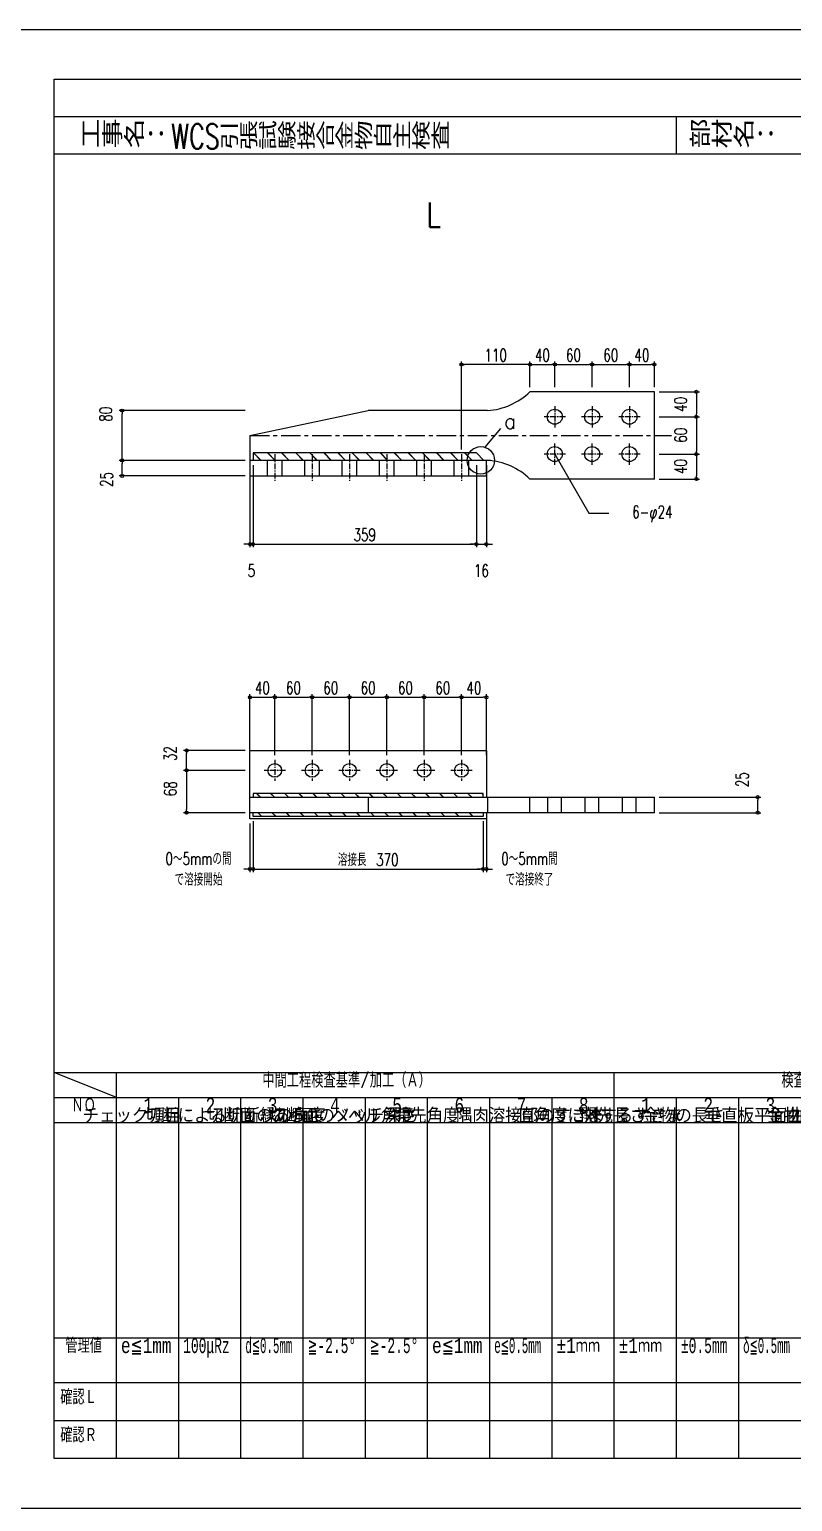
# Model space of a CAD drawing. Header units: millimetres. Extents: x 0 to 18796, y -11 to 7128.
# Drawn here: x 8744 to 9971, y 4763 to 7128 of the extents above; entities that cross this region are included whole.
import ezdxf
from ezdxf.enums import TextEntityAlignment as Align

# ---------------------------------------------------------------- set-up
doc = ezdxf.new("R2010")
doc.units = ezdxf.units.MM
doc.header["$LTSCALE"] = 5
for name, pattern in [('ACAD_ISO03W100', [30, 12, -18]), ('CENTER1', [10, 6.25, -1.25, 1.25, -1.25]), ('JIS_08_50', [53, 50, -1.125, 0.75, -1.125])]:
    doc.linetypes.add(name, pattern=pattern)
doc.layers.get('0').update_dxf_attribs({"color": 255})
doc.layers.get('DEFPOINTS').update_dxf_attribs({"color": 9})
for name, color, linetype in [('CENTER', 2, 'JIS_08_50'), ('LAYER6', 7, 'Continuous'), ('寸法', 4, 'Continuous'), ('文字', 7, 'Continuous'), ('溶接', 241, 'Continuous'), ('補助線', 7, 'ACAD_ISO03W100'), ('金物', 142, 'Continuous')]:
    doc.layers.add(name, color=color, linetype=linetype)
doc.styles.add('DLSTANDARD1', font='monotxt.shx', dxfattribs={"width": 0.6, "bigfont": 'extfont'})
doc.styles.add('KANJI', font='simplex.shx', dxfattribs={"width": 0.7, "bigfont": 'extfont2.shx'})
doc.styles.get("Standard").update_dxf_attribs({"font": 'simplex.shx', "width": 0.7, "height": 2.5, "bigfont": '@extfont2.shx'})
doc.styles.add('SUNPOU', font='simplex.shx', dxfattribs={"width": 0.7, "bigfont": 'extfont2.shx'})
doc.styles.add('TATEGAKI', font='txt', dxfattribs={"bigfont": 'bigfont.shx'})
doc.dimstyles.new('S5', dxfattribs={"dimscale": 5, "dimtxt": 4, "dimasz": 1, "dimexe": 1, "dimexo": 1.5, "dimgap": 1, "dimtad": 1, "dimtxsty": 'KANJI', "dimblk": 'ORIGIN', "dimcen": 0, "dimclrd": 256, "dimclre": 256, "dimclrt": 256, "dimadec": 0, "dimazin": 0, "dimtfac": 1, "dimtmove": 2, "dimatfit": 2, "dimfxl": 1, "dimtolj": 2, "dimlwd": 5, "dimlwe": 5, "dimarcsym": 0})

# ---------------------------------------------------------------- blocks, each defined once
blk = doc.blocks.new('_Origin')
at = {"color": 0, "linetype": 'ByBlock', "lineweight": -2}
blk.add_line((0, 0), (-1, 0), dxfattribs=at)
blk.add_circle((0, 0), 0.5, dxfattribs=at)
blk = doc.blocks.new('*D195')
at = {"layer": 'DEFPOINTS', "color": 0, "transparency": 16777216}
for p in [(9438.4, 6589.7), (9548.4, 6547.2), (9438.4, 6445.7)]:
    blk.add_point(p, dxfattribs=at)
at = {"layer": '寸法', "lineweight": 5, "transparency": 16777216}
for p, q in [((9438.4, 6453.2), (9438.4, 6594.7)), ((9543.4, 6589.7), (9443.4, 6589.7)), ((9548.4, 6554.7), (9548.4, 6594.7))]:
    blk.add_line(p, q, dxfattribs=at)
at = {"layer": '寸法', "lineweight": 5, "transparency": 16777216, "xscale": 5, "yscale": 5, "zscale": 5, "rotation": 180}
blk.add_blockref('_Origin', (9438.4, 6589.7), dxfattribs=at)
at = {"layer": '寸法', "lineweight": 5, "transparency": 16777216, "xscale": 5, "yscale": 5, "zscale": 5}
blk.add_blockref('_Origin', (9548.4, 6589.7), dxfattribs=at)
at = {"layer": '寸法', "linetype": 'Continuous', "transparency": 16777216, "insert": (9493.4, 6604.7), "char_height": 20, "attachment_point": 5, "style": 'KANJI'}
blk.add_mtext('\\A2;110', dxfattribs=at)
blk = doc.blocks.new('*D196')
at = {"layer": 'DEFPOINTS', "color": 0, "transparency": 16777216}
for p in [(8893, 6515.7), (9098.4, 6515.7), (9098.4, 6435.7)]:
    blk.add_point(p, dxfattribs=at)
at = {"layer": '寸法', "lineweight": 5, "transparency": 16777216}
for p, q in [((9090.9, 6515.7), (8888, 6515.7)), ((8893, 6440.7), (8893, 6510.7)), ((9090.9, 6435.7), (8888, 6435.7))]:
    blk.add_line(p, q, dxfattribs=at)
at = {"layer": '寸法', "lineweight": 5, "transparency": 16777216, "xscale": 5, "yscale": 5, "zscale": 5}
for p, rotation in [((8893, 6515.7), 90), ((8893, 6435.7), 270)]:
    blk.add_blockref('_Origin', p, dxfattribs=dict(at, rotation=rotation))
at = {"layer": '寸法', "linetype": 'Continuous', "transparency": 16777216, "insert": (8866.7, 6509.7), "char_height": 20, "attachment_point": 5, "rotation": 90, "style": 'KANJI'}
blk.add_mtext('\\A2;80', dxfattribs=at)
blk = doc.blocks.new('*D204')
at = {"layer": 'DEFPOINTS', "color": 0, "transparency": 16777216}
for p in [(8893, 6435.7), (9098.4, 6435.7), (9098.4, 6410.7)]:
    blk.add_point(p, dxfattribs=at)
at = {"layer": '寸法', "lineweight": 5, "transparency": 16777216}
for p, q in [((9090.9, 6435.7), (8888, 6435.7)), ((9090.9, 6410.7), (8888, 6410.7)), ((8893, 6415.7), (8893, 6430.7))]:
    blk.add_line(p, q, dxfattribs=at)
at = {"layer": '寸法', "lineweight": 5, "transparency": 16777216, "xscale": 5, "yscale": 5, "zscale": 5}
for p, rotation in [((8893, 6435.7), 90), ((8893, 6410.7), 270)]:
    blk.add_blockref('_Origin', p, dxfattribs=dict(at, rotation=rotation))
at = {"layer": '寸法', "linetype": 'Continuous', "transparency": 16777216, "insert": (8868, 6405), "char_height": 20, "attachment_point": 5, "rotation": 90, "style": 'KANJI'}
blk.add_mtext('\\A2;25', dxfattribs=at)
blk = doc.blocks.new('*D197')
at = {"layer": 'DEFPOINTS', "color": 0, "transparency": 16777216}
for p in [(9748.4, 6545.7), (9748.4, 6505.7), (9816, 6505.7)]:
    blk.add_point(p, dxfattribs=at)
at = {"layer": '寸法', "lineweight": 5, "transparency": 16777216}
for p, q in [((9755.9, 6545.7), (9821, 6545.7)), ((9816, 6540.7), (9816, 6510.7)), ((9755.9, 6505.7), (9821, 6505.7))]:
    blk.add_line(p, q, dxfattribs=at)
at = {"layer": '寸法', "lineweight": 5, "transparency": 16777216, "xscale": 5, "yscale": 5, "zscale": 5}
for p, rotation in [((9816, 6545.7), 90), ((9816, 6505.7), 270)]:
    blk.add_blockref('_Origin', p, dxfattribs=dict(at, rotation=rotation))
at = {"layer": '寸法', "linetype": 'Continuous', "transparency": 16777216, "insert": (9790.6, 6525.7), "char_height": 20, "attachment_point": 5, "rotation": 90, "style": 'KANJI'}
blk.add_mtext('\\A2;40', dxfattribs=at)
blk = doc.blocks.new('*D198')
at = {"layer": 'DEFPOINTS', "color": 0, "transparency": 16777216}
for p in [(9748.4, 6445.7), (9748.4, 6405.7), (9816, 6405.7)]:
    blk.add_point(p, dxfattribs=at)
at = {"layer": '寸法', "lineweight": 5, "transparency": 16777216}
for p, q in [((9755.9, 6445.7), (9821, 6445.7)), ((9816, 6440.7), (9816, 6410.7)), ((9755.9, 6405.7), (9821, 6405.7))]:
    blk.add_line(p, q, dxfattribs=at)
at = {"layer": '寸法', "lineweight": 5, "transparency": 16777216, "xscale": 5, "yscale": 5, "zscale": 5}
for p, rotation in [((9816, 6445.7), 90), ((9816, 6405.7), 270)]:
    blk.add_blockref('_Origin', p, dxfattribs=dict(at, rotation=rotation))
at = {"layer": '寸法', "linetype": 'Continuous', "transparency": 16777216, "insert": (9790.6, 6425.7), "char_height": 20, "attachment_point": 5, "rotation": 90, "style": 'KANJI'}
blk.add_mtext('\\A2;40', dxfattribs=at)
blk = doc.blocks.new('*D199')
at = {"layer": 'DEFPOINTS', "color": 0, "transparency": 16777216}
for p in [(9588.4, 6589.7), (9548.4, 6545.7), (9588.4, 6545.7)]:
    blk.add_point(p, dxfattribs=at)
at = {"layer": '寸法', "lineweight": 5, "transparency": 16777216}
for p, q in [((9548.4, 6553.2), (9548.4, 6594.7)), ((9553.4, 6589.7), (9583.4, 6589.7)), ((9588.4, 6553.2), (9588.4, 6594.7))]:
    blk.add_line(p, q, dxfattribs=at)
at = {"layer": '寸法', "lineweight": 5, "transparency": 16777216, "xscale": 5, "yscale": 5, "zscale": 5, "rotation": 180}
blk.add_blockref('_Origin', (9548.4, 6589.7), dxfattribs=at)
at = {"layer": '寸法', "lineweight": 5, "transparency": 16777216, "xscale": 5, "yscale": 5, "zscale": 5}
blk.add_blockref('_Origin', (9588.4, 6589.7), dxfattribs=at)
at = {"layer": '寸法', "linetype": 'Continuous', "transparency": 16777216, "insert": (9568.4, 6604.7), "char_height": 20, "attachment_point": 5, "style": 'KANJI'}
blk.add_mtext('\\A2;40', dxfattribs=at)
blk = doc.blocks.new('*D200')
at = {"layer": 'DEFPOINTS', "color": 0, "transparency": 16777216}
for p in [(9708.4, 6589.7), (9648.4, 6545.7), (9708.4, 6545.7)]:
    blk.add_point(p, dxfattribs=at)
at = {"layer": '寸法', "lineweight": 5, "transparency": 16777216}
for p, q in [((9648.4, 6553.2), (9648.4, 6594.7)), ((9653.4, 6589.7), (9703.4, 6589.7)), ((9708.4, 6553.2), (9708.4, 6594.7))]:
    blk.add_line(p, q, dxfattribs=at)
at = {"layer": '寸法', "lineweight": 5, "transparency": 16777216, "xscale": 5, "yscale": 5, "zscale": 5, "rotation": 180}
blk.add_blockref('_Origin', (9648.4, 6589.7), dxfattribs=at)
at = {"layer": '寸法', "lineweight": 5, "transparency": 16777216, "xscale": 5, "yscale": 5, "zscale": 5}
blk.add_blockref('_Origin', (9708.4, 6589.7), dxfattribs=at)
at = {"layer": '寸法', "linetype": 'Continuous', "transparency": 16777216, "insert": (9678.4, 6604.7), "char_height": 20, "attachment_point": 5, "style": 'KANJI'}
blk.add_mtext('\\A2;60', dxfattribs=at)
blk = doc.blocks.new('*D201')
at = {"layer": 'DEFPOINTS', "color": 0, "transparency": 16777216}
for p in [(9648.4, 6589.7), (9588.4, 6545.7), (9648.4, 6545.7)]:
    blk.add_point(p, dxfattribs=at)
at = {"layer": '寸法', "lineweight": 5, "transparency": 16777216}
for p, q in [((9588.4, 6553.2), (9588.4, 6594.7)), ((9593.4, 6589.7), (9643.4, 6589.7)), ((9648.4, 6553.2), (9648.4, 6594.7))]:
    blk.add_line(p, q, dxfattribs=at)
at = {"layer": '寸法', "lineweight": 5, "transparency": 16777216, "xscale": 5, "yscale": 5, "zscale": 5, "rotation": 180}
blk.add_blockref('_Origin', (9588.4, 6589.7), dxfattribs=at)
at = {"layer": '寸法', "lineweight": 5, "transparency": 16777216, "xscale": 5, "yscale": 5, "zscale": 5}
blk.add_blockref('_Origin', (9648.4, 6589.7), dxfattribs=at)
at = {"layer": '寸法', "linetype": 'Continuous', "transparency": 16777216, "insert": (9618.4, 6604.7), "char_height": 20, "attachment_point": 5, "style": 'KANJI'}
blk.add_mtext('\\A2;60', dxfattribs=at)
blk = doc.blocks.new('*D202')
at = {"layer": 'DEFPOINTS', "color": 0, "transparency": 16777216}
for p in [(9748.4, 6589.7), (9708.4, 6545.7), (9748.4, 6545.7)]:
    blk.add_point(p, dxfattribs=at)
at = {"layer": '寸法', "lineweight": 5, "transparency": 16777216}
for p, q in [((9708.4, 6553.2), (9708.4, 6594.7)), ((9713.4, 6589.7), (9743.4, 6589.7)), ((9748.4, 6553.2), (9748.4, 6594.7))]:
    blk.add_line(p, q, dxfattribs=at)
at = {"layer": '寸法', "lineweight": 5, "transparency": 16777216, "xscale": 5, "yscale": 5, "zscale": 5, "rotation": 180}
blk.add_blockref('_Origin', (9708.4, 6589.7), dxfattribs=at)
at = {"layer": '寸法', "lineweight": 5, "transparency": 16777216, "xscale": 5, "yscale": 5, "zscale": 5}
blk.add_blockref('_Origin', (9748.4, 6589.7), dxfattribs=at)
at = {"layer": '寸法', "linetype": 'Continuous', "transparency": 16777216, "insert": (9728.4, 6604.7), "char_height": 20, "attachment_point": 5, "style": 'KANJI'}
blk.add_mtext('\\A2;40', dxfattribs=at)
blk = doc.blocks.new('*D203')
at = {"layer": 'DEFPOINTS', "color": 0, "transparency": 16777216}
for p in [(9748.4, 6505.7), (9748.4, 6445.7), (9816, 6445.7)]:
    blk.add_point(p, dxfattribs=at)
at = {"layer": '寸法', "lineweight": 5, "transparency": 16777216}
for p, q in [((9755.9, 6505.7), (9821, 6505.7)), ((9816, 6500.7), (9816, 6450.7)), ((9755.9, 6445.7), (9821, 6445.7))]:
    blk.add_line(p, q, dxfattribs=at)
at = {"layer": '寸法', "lineweight": 5, "transparency": 16777216, "xscale": 5, "yscale": 5, "zscale": 5}
for p, rotation in [((9816, 6505.7), 90), ((9816, 6445.7), 270)]:
    blk.add_blockref('_Origin', p, dxfattribs=dict(at, rotation=rotation))
at = {"layer": '寸法', "linetype": 'Continuous', "transparency": 16777216, "insert": (9790.7, 6476), "char_height": 20, "attachment_point": 5, "rotation": 90, "style": 'KANJI'}
blk.add_mtext('\\A2;60', dxfattribs=at)
blk = doc.blocks.new('*D207')
at = {"layer": 'DEFPOINTS', "color": 0, "transparency": 16777216}
for p in [(9748.4, 5894.6), (9914.5, 5894.6), (9748.4, 5869.6)]:
    blk.add_point(p, dxfattribs=at)
at = {"layer": '寸法', "lineweight": 5, "transparency": 16777216}
for p, q in [((9755.9, 5894.6), (9919.5, 5894.6)), ((9914.5, 5874.6), (9914.5, 5889.6)), ((9755.9, 5869.6), (9919.5, 5869.6))]:
    blk.add_line(p, q, dxfattribs=at)
at = {"layer": '寸法', "lineweight": 5, "transparency": 16777216, "xscale": 5, "yscale": 5, "zscale": 5}
for p, rotation in [((9914.5, 5894.6), 90), ((9914.5, 5869.6), 270)]:
    blk.add_blockref('_Origin', p, dxfattribs=dict(at, rotation=rotation))
at = {"layer": '寸法', "linetype": 'Continuous', "transparency": 16777216, "insert": (9889.5, 5922.7), "char_height": 20, "attachment_point": 5, "rotation": 90, "style": 'KANJI'}
blk.add_mtext('\\A2;25', dxfattribs=at)
blk = doc.blocks.new('*D205')
at = {"layer": 'DEFPOINTS', "color": 0, "transparency": 16777216}
for p in [(8996.6, 5969.6), (9098.4, 5969.6), (9098.4, 5937.6)]:
    blk.add_point(p, dxfattribs=at)
at = {"layer": '寸法', "lineweight": 5, "transparency": 16777216}
for p, q in [((9090.9, 5969.6), (8991.6, 5969.6)), ((8996.6, 5942.6), (8996.6, 5964.6)), ((9090.9, 5937.6), (8991.6, 5937.6))]:
    blk.add_line(p, q, dxfattribs=at)
at = {"layer": '寸法', "lineweight": 5, "transparency": 16777216, "xscale": 5, "yscale": 5, "zscale": 5}
for p, rotation in [((8996.6, 5969.6), 90), ((8996.6, 5937.6), 270)]:
    blk.add_blockref('_Origin', p, dxfattribs=dict(at, rotation=rotation))
at = {"layer": '寸法', "linetype": 'Continuous', "transparency": 16777216, "insert": (8970.3, 5964.7), "char_height": 20, "attachment_point": 5, "rotation": 90, "style": 'KANJI'}
blk.add_mtext('\\A2;32', dxfattribs=at)
blk = doc.blocks.new('*D206')
at = {"layer": 'DEFPOINTS', "color": 0, "transparency": 16777216}
for p in [(9098.4, 5937.6), (8996.6, 5869.6), (9098.4, 5869.6)]:
    blk.add_point(p, dxfattribs=at)
at = {"layer": '寸法', "lineweight": 5, "transparency": 16777216}
for p, q in [((9090.9, 5937.6), (8991.6, 5937.6)), ((8996.6, 5932.6), (8996.6, 5874.6)), ((9090.9, 5869.6), (8991.6, 5869.6))]:
    blk.add_line(p, q, dxfattribs=at)
at = {"layer": '寸法', "lineweight": 5, "transparency": 16777216, "xscale": 5, "yscale": 5, "zscale": 5}
for p, rotation in [((8996.6, 5937.6), 90), ((8996.6, 5869.6), 270)]:
    blk.add_blockref('_Origin', p, dxfattribs=dict(at, rotation=rotation))
at = {"layer": '寸法', "linetype": 'Continuous', "transparency": 16777216, "insert": (8970.3, 5908.1), "char_height": 20, "attachment_point": 5, "rotation": 90, "style": 'KANJI'}
blk.add_mtext('\\A2;68', dxfattribs=at)
blk = doc.blocks.new('*D227')
at = {"layer": 'DEFPOINTS', "color": 0, "transparency": 16777216}
for p in [(9098.4, 5859.6), (9103.4, 5859.6), (9103.4, 5779.1)]:
    blk.add_point(p, dxfattribs=at)
at = {"layer": '寸法', "linetype": 'Continuous', "lineweight": 5, "transparency": 16777216}
for p, q in [((9098.4, 5852.1), (9098.4, 5774.1)), ((9103.4, 5852.1), (9103.4, 5774.1)), ((9093.4, 5779.1), (9088.4, 5779.1)), ((9098.4, 5779.1), (9103.4, 5779.1)), ((9108.4, 5779.1), (9113.4, 5779.1))]:
    blk.add_line(p, q, dxfattribs=at)
at = {"layer": '寸法', "lineweight": 5, "transparency": 16777216, "xscale": 5, "yscale": 5, "zscale": 5}
blk.add_blockref('_Origin', (9098.4, 5779.1), dxfattribs=at)
at = {"layer": '寸法', "lineweight": 5, "transparency": 16777216, "xscale": 5, "yscale": 5, "zscale": 5, "rotation": 180}
blk.add_blockref('_Origin', (9103.4, 5779.1), dxfattribs=at)
at = {"layer": '寸法', "linetype": 'Continuous', "transparency": 16777216, "insert": (9015.8, 5779.1), "char_height": 20, "attachment_point": 5, "style": 'KANJI'}
blk.add_mtext('\\A2;0～5mmの間\\Pで溶接開始', dxfattribs=at)
blk = doc.blocks.new('*D228')
at = {"layer": 'DEFPOINTS', "color": 0, "transparency": 16777216}
for p in [(9103.4, 5863.6), (9473.4, 5863.6), (9473.4, 5779.1)]:
    blk.add_point(p, dxfattribs=at)
at = {"layer": '寸法', "linetype": 'Continuous', "lineweight": 5, "transparency": 16777216}
for p, q in [((9103.4, 5856.1), (9103.4, 5774.1)), ((9473.4, 5856.1), (9473.4, 5774.1)), ((9108.4, 5779.1), (9468.4, 5779.1))]:
    blk.add_line(p, q, dxfattribs=at)
at = {"layer": '寸法', "lineweight": 5, "transparency": 16777216, "xscale": 5, "yscale": 5, "zscale": 5, "rotation": 180}
blk.add_blockref('_Origin', (9103.4, 5779.1), dxfattribs=at)
at = {"layer": '寸法', "lineweight": 5, "transparency": 16777216, "xscale": 5, "yscale": 5, "zscale": 5}
blk.add_blockref('_Origin', (9473.4, 5779.1), dxfattribs=at)
at = {"layer": '寸法', "linetype": 'Continuous', "transparency": 16777216, "insert": (9288.4, 5794.1), "char_height": 20, "attachment_point": 5, "style": 'KANJI'}
blk.add_mtext('\\A2;溶接長\u3000370', dxfattribs=at)
blk = doc.blocks.new('*D229')
at = {"layer": 'DEFPOINTS', "color": 0, "transparency": 16777216}
for p in [(9478.4, 5869.6), (9473.4, 5863.6), (9478.4, 5779.1)]:
    blk.add_point(p, dxfattribs=at)
at = {"layer": '寸法', "linetype": 'Continuous', "lineweight": 5, "transparency": 16777216}
for p, q in [((9473.4, 5856.1), (9473.4, 5774.1)), ((9478.4, 5862.1), (9478.4, 5774.1)), ((9468.4, 5779.1), (9463.4, 5779.1)), ((9473.4, 5779.1), (9478.4, 5779.1)), ((9483.4, 5779.1), (9488.4, 5779.1))]:
    blk.add_line(p, q, dxfattribs=at)
at = {"layer": '寸法', "lineweight": 5, "transparency": 16777216, "xscale": 5, "yscale": 5, "zscale": 5}
blk.add_blockref('_Origin', (9473.4, 5779.1), dxfattribs=at)
at = {"layer": '寸法', "lineweight": 5, "transparency": 16777216, "xscale": 5, "yscale": 5, "zscale": 5, "rotation": 180}
blk.add_blockref('_Origin', (9478.4, 5779.1), dxfattribs=at)
at = {"layer": '寸法', "linetype": 'Continuous', "transparency": 16777216, "insert": (9547.7, 5779.1), "char_height": 20, "attachment_point": 5, "style": 'KANJI'}
blk.add_mtext('\\A2;0～5mm間\\Pで溶接終了', dxfattribs=at)
blk = doc.blocks.new('*D220')
at = {"layer": 'DEFPOINTS', "color": 0, "transparency": 16777216}
for p in [(9138.4, 6055.1), (9098.4, 5954.6), (9138.4, 5954.6)]:
    blk.add_point(p, dxfattribs=at)
at = {"layer": '寸法', "linetype": 'Continuous', "lineweight": 5, "transparency": 16777216}
for p, q in [((9098.4, 5962.1), (9098.4, 6060.1)), ((9103.4, 6055.1), (9133.4, 6055.1)), ((9138.4, 5962.1), (9138.4, 6060.1))]:
    blk.add_line(p, q, dxfattribs=at)
at = {"layer": '寸法', "lineweight": 5, "transparency": 16777216, "xscale": 5, "yscale": 5, "zscale": 5, "rotation": 180}
blk.add_blockref('_Origin', (9098.4, 6055.1), dxfattribs=at)
at = {"layer": '寸法', "lineweight": 5, "transparency": 16777216, "xscale": 5, "yscale": 5, "zscale": 5}
blk.add_blockref('_Origin', (9138.4, 6055.1), dxfattribs=at)
at = {"layer": '寸法', "linetype": 'Continuous', "transparency": 16777216, "insert": (9118.4, 6070.1), "char_height": 20, "attachment_point": 5, "style": 'KANJI'}
blk.add_mtext('\\A2;40', dxfattribs=at)
blk = doc.blocks.new('*D221')
at = {"layer": 'DEFPOINTS', "color": 0, "transparency": 16777216}
for p in [(9198.4, 6055.1), (9138.4, 5954.6), (9198.4, 5954.6)]:
    blk.add_point(p, dxfattribs=at)
at = {"layer": '寸法', "linetype": 'Continuous', "lineweight": 5, "transparency": 16777216}
for p, q in [((9138.4, 5962.1), (9138.4, 6060.1)), ((9143.4, 6055.1), (9193.4, 6055.1)), ((9198.4, 5962.1), (9198.4, 6060.1))]:
    blk.add_line(p, q, dxfattribs=at)
at = {"layer": '寸法', "lineweight": 5, "transparency": 16777216, "xscale": 5, "yscale": 5, "zscale": 5, "rotation": 180}
blk.add_blockref('_Origin', (9138.4, 6055.1), dxfattribs=at)
at = {"layer": '寸法', "lineweight": 5, "transparency": 16777216, "xscale": 5, "yscale": 5, "zscale": 5}
blk.add_blockref('_Origin', (9198.4, 6055.1), dxfattribs=at)
at = {"layer": '寸法', "linetype": 'Continuous', "transparency": 16777216, "insert": (9168.4, 6070.1), "char_height": 20, "attachment_point": 5, "style": 'KANJI'}
blk.add_mtext('\\A2;60', dxfattribs=at)
blk = doc.blocks.new('*D222')
at = {"layer": 'DEFPOINTS', "color": 0, "transparency": 16777216}
for p in [(9258.4, 6055.1), (9198.4, 5954.6), (9258.4, 5954.6)]:
    blk.add_point(p, dxfattribs=at)
at = {"layer": '寸法', "linetype": 'Continuous', "lineweight": 5, "transparency": 16777216}
for p, q in [((9198.4, 5962.1), (9198.4, 6060.1)), ((9203.4, 6055.1), (9253.4, 6055.1)), ((9258.4, 5962.1), (9258.4, 6060.1))]:
    blk.add_line(p, q, dxfattribs=at)
at = {"layer": '寸法', "lineweight": 5, "transparency": 16777216, "xscale": 5, "yscale": 5, "zscale": 5, "rotation": 180}
blk.add_blockref('_Origin', (9198.4, 6055.1), dxfattribs=at)
at = {"layer": '寸法', "lineweight": 5, "transparency": 16777216, "xscale": 5, "yscale": 5, "zscale": 5}
blk.add_blockref('_Origin', (9258.4, 6055.1), dxfattribs=at)
at = {"layer": '寸法', "linetype": 'Continuous', "transparency": 16777216, "insert": (9228.4, 6070.1), "char_height": 20, "attachment_point": 5, "style": 'KANJI'}
blk.add_mtext('\\A2;60', dxfattribs=at)
blk = doc.blocks.new('*D223')
at = {"layer": 'DEFPOINTS', "color": 0, "transparency": 16777216}
for p in [(9318.4, 6055.1), (9258.4, 5954.6), (9318.4, 5954.6)]:
    blk.add_point(p, dxfattribs=at)
at = {"layer": '寸法', "linetype": 'Continuous', "lineweight": 5, "transparency": 16777216}
for p, q in [((9258.4, 5962.1), (9258.4, 6060.1)), ((9263.4, 6055.1), (9313.4, 6055.1)), ((9318.4, 5962.1), (9318.4, 6060.1))]:
    blk.add_line(p, q, dxfattribs=at)
at = {"layer": '寸法', "lineweight": 5, "transparency": 16777216, "xscale": 5, "yscale": 5, "zscale": 5, "rotation": 180}
blk.add_blockref('_Origin', (9258.4, 6055.1), dxfattribs=at)
at = {"layer": '寸法', "lineweight": 5, "transparency": 16777216, "xscale": 5, "yscale": 5, "zscale": 5}
blk.add_blockref('_Origin', (9318.4, 6055.1), dxfattribs=at)
at = {"layer": '寸法', "linetype": 'Continuous', "transparency": 16777216, "insert": (9288.4, 6070.1), "char_height": 20, "attachment_point": 5, "style": 'KANJI'}
blk.add_mtext('\\A2;60', dxfattribs=at)
blk = doc.blocks.new('*D224')
at = {"layer": 'DEFPOINTS', "color": 0, "transparency": 16777216}
for p in [(9378.4, 6055.1), (9318.4, 5954.6), (9378.4, 5954.6)]:
    blk.add_point(p, dxfattribs=at)
at = {"layer": '寸法', "linetype": 'Continuous', "lineweight": 5, "transparency": 16777216}
for p, q in [((9318.4, 5962.1), (9318.4, 6060.1)), ((9323.4, 6055.1), (9373.4, 6055.1)), ((9378.4, 5962.1), (9378.4, 6060.1))]:
    blk.add_line(p, q, dxfattribs=at)
at = {"layer": '寸法', "lineweight": 5, "transparency": 16777216, "xscale": 5, "yscale": 5, "zscale": 5, "rotation": 180}
blk.add_blockref('_Origin', (9318.4, 6055.1), dxfattribs=at)
at = {"layer": '寸法', "lineweight": 5, "transparency": 16777216, "xscale": 5, "yscale": 5, "zscale": 5}
blk.add_blockref('_Origin', (9378.4, 6055.1), dxfattribs=at)
at = {"layer": '寸法', "linetype": 'Continuous', "transparency": 16777216, "insert": (9348.4, 6070.1), "char_height": 20, "attachment_point": 5, "style": 'KANJI'}
blk.add_mtext('\\A2;60', dxfattribs=at)
blk = doc.blocks.new('*D225')
at = {"layer": 'DEFPOINTS', "color": 0, "transparency": 16777216}
for p in [(9438.4, 6055.1), (9378.4, 5954.6), (9438.4, 5954.6)]:
    blk.add_point(p, dxfattribs=at)
at = {"layer": '寸法', "linetype": 'Continuous', "lineweight": 5, "transparency": 16777216}
for p, q in [((9378.4, 5962.1), (9378.4, 6060.1)), ((9383.4, 6055.1), (9433.4, 6055.1)), ((9438.4, 5962.1), (9438.4, 6060.1))]:
    blk.add_line(p, q, dxfattribs=at)
at = {"layer": '寸法', "lineweight": 5, "transparency": 16777216, "xscale": 5, "yscale": 5, "zscale": 5, "rotation": 180}
blk.add_blockref('_Origin', (9378.4, 6055.1), dxfattribs=at)
at = {"layer": '寸法', "lineweight": 5, "transparency": 16777216, "xscale": 5, "yscale": 5, "zscale": 5}
blk.add_blockref('_Origin', (9438.4, 6055.1), dxfattribs=at)
at = {"layer": '寸法', "linetype": 'Continuous', "transparency": 16777216, "insert": (9408.4, 6070.1), "char_height": 20, "attachment_point": 5, "style": 'KANJI'}
blk.add_mtext('\\A2;60', dxfattribs=at)
blk = doc.blocks.new('*D226')
at = {"layer": 'DEFPOINTS', "color": 0, "transparency": 16777216}
for p in [(9478.4, 6055.1), (9438.4, 5954.6), (9478.4, 5954.6)]:
    blk.add_point(p, dxfattribs=at)
at = {"layer": '寸法', "linetype": 'Continuous', "lineweight": 5, "transparency": 16777216}
for p, q in [((9438.4, 5962.1), (9438.4, 6060.1)), ((9443.4, 6055.1), (9473.4, 6055.1)), ((9478.4, 5962.1), (9478.4, 6060.1))]:
    blk.add_line(p, q, dxfattribs=at)
at = {"layer": '寸法', "lineweight": 5, "transparency": 16777216, "xscale": 5, "yscale": 5, "zscale": 5, "rotation": 180}
blk.add_blockref('_Origin', (9438.4, 6055.1), dxfattribs=at)
at = {"layer": '寸法', "lineweight": 5, "transparency": 16777216, "xscale": 5, "yscale": 5, "zscale": 5}
blk.add_blockref('_Origin', (9478.4, 6055.1), dxfattribs=at)
at = {"layer": '寸法', "linetype": 'Continuous', "transparency": 16777216, "insert": (9458.4, 6070.1), "char_height": 20, "attachment_point": 5, "style": 'KANJI'}
blk.add_mtext('\\A2;40', dxfattribs=at)
blk = doc.blocks.new('*D230')
at = {"layer": 'DEFPOINTS', "color": 0, "transparency": 16777216}
for p in [(9098.4, 6435.7), (9103.4, 6416.7), (9103.4, 6301)]:
    blk.add_point(p, dxfattribs=at)
at = {"layer": '寸法', "linetype": 'Continuous', "lineweight": 5, "transparency": 16777216}
for p, q in [((9098.4, 6428.2), (9098.4, 6296)), ((9103.4, 6409.2), (9103.4, 6296)), ((9093.4, 6301), (9088.4, 6301)), ((9098.4, 6301), (9103.4, 6301)), ((9108.4, 6301), (9113.4, 6301))]:
    blk.add_line(p, q, dxfattribs=at)
at = {"layer": '寸法', "lineweight": 5, "transparency": 16777216, "xscale": 5, "yscale": 5, "zscale": 5}
blk.add_blockref('_Origin', (9098.4, 6301), dxfattribs=at)
at = {"layer": '寸法', "lineweight": 5, "transparency": 16777216, "xscale": 5, "yscale": 5, "zscale": 5, "rotation": 180}
blk.add_blockref('_Origin', (9103.4, 6301), dxfattribs=at)
at = {"layer": '寸法', "linetype": 'Continuous', "transparency": 16777216, "insert": (9100.9, 6258.5), "char_height": 20, "attachment_point": 5, "style": 'KANJI'}
blk.add_mtext('\\A2;5', dxfattribs=at)
blk = doc.blocks.new('*D231')
at = {"layer": 'DEFPOINTS', "color": 0, "transparency": 16777216}
for p in [(9103.4, 6435.7), (9462.4, 6435.7), (9462.4, 6301)]:
    blk.add_point(p, dxfattribs=at)
at = {"layer": '寸法', "linetype": 'Continuous', "lineweight": 5, "transparency": 16777216}
for p, q in [((9103.4, 6428.2), (9103.4, 6296)), ((9462.4, 6428.2), (9462.4, 6296)), ((9108.4, 6301), (9457.4, 6301))]:
    blk.add_line(p, q, dxfattribs=at)
at = {"layer": '寸法', "lineweight": 5, "transparency": 16777216, "xscale": 5, "yscale": 5, "zscale": 5, "rotation": 180}
blk.add_blockref('_Origin', (9103.4, 6301), dxfattribs=at)
at = {"layer": '寸法', "lineweight": 5, "transparency": 16777216, "xscale": 5, "yscale": 5, "zscale": 5}
blk.add_blockref('_Origin', (9462.4, 6301), dxfattribs=at)
at = {"layer": '寸法', "linetype": 'Continuous', "transparency": 16777216, "insert": (9282.9, 6316), "char_height": 20, "attachment_point": 5, "style": 'KANJI'}
blk.add_mtext('\\A2;359', dxfattribs=at)
blk = doc.blocks.new('*D232')
at = {"layer": 'DEFPOINTS', "color": 0, "transparency": 16777216}
for p in [(9462.4, 6435.7), (9478.4, 6435.7), (9478.4, 6301)]:
    blk.add_point(p, dxfattribs=at)
at = {"layer": '寸法', "linetype": 'Continuous', "lineweight": 5, "transparency": 16777216}
for p, q in [((9462.4, 6428.2), (9462.4, 6296)), ((9478.4, 6428.2), (9478.4, 6296)), ((9457.4, 6301), (9452.4, 6301)), ((9462.4, 6301), (9478.4, 6301)), ((9483.4, 6301), (9488.4, 6301))]:
    blk.add_line(p, q, dxfattribs=at)
at = {"layer": '寸法', "lineweight": 5, "transparency": 16777216, "xscale": 5, "yscale": 5, "zscale": 5}
blk.add_blockref('_Origin', (9462.4, 6301), dxfattribs=at)
at = {"layer": '寸法', "lineweight": 5, "transparency": 16777216, "xscale": 5, "yscale": 5, "zscale": 5, "rotation": 180}
blk.add_blockref('_Origin', (9478.4, 6301), dxfattribs=at)
at = {"layer": '寸法', "linetype": 'Continuous', "transparency": 16777216, "insert": (9470.4, 6258.5), "char_height": 20, "attachment_point": 5, "style": 'KANJI'}
blk.add_mtext('\\A2;16', dxfattribs=at)

msp = doc.modelspace()

# ---------------------------------------------------------------- hatches: boundary and pattern name
at = {"layer": '溶接', "ltscale": 6}
h = msp.add_hatch(dxfattribs=at)
h.set_pattern_fill('JIS_LC_20', color=256, scale=0.8, angle=90)
h.set_pattern_definition([(135, (7194.385, 3356.727), (-11.31371, -11.31371), []), (135, (7194.385, 3357.047), (-11.31371, -11.31371), [])])
h.paths.add_polyline_path([(9282.385, 6435.727), (9103.385, 6435.727), (9103.385, 6447.727), (9282.385, 6447.727)])
h.paths.add_polyline_path([(9462.385, 6435.727), (9282.385, 6435.727), (9282.385, 6447.727), (9462.385, 6447.727)])
h.paths.add_polyline_path([(9460.385, 6435.727), (9462.385, 6441.727)], flags=17)
h = msp.add_hatch(dxfattribs=at)
h.set_pattern_fill('JIS_LC_20', color=256, scale=0.8, angle=90)
h.set_pattern_definition([(135, (7193.385, 2815.585), (-11.31371, -11.31371), []), (135, (7193.385, 2815.905), (-11.31371, -11.31371), [])])
h.paths.add_polyline_path([(9281.385, 5894.585), (9103.385, 5894.585), (9103.385, 5900.585), (9281.385, 5900.585)])
h.paths.add_polyline_path([(9464.385, 5894.585), (9281.385, 5894.585), (9281.385, 5900.585), (9464.385, 5900.585)])
h.paths.add_polyline_path([(9473.385, 5894.585), (9464.385, 5894.585), (9464.385, 5900.585), (9473.385, 5900.585)])
h = msp.add_hatch(dxfattribs=at)
h.set_pattern_fill('JIS_LC_20', color=256, scale=0.8, angle=90)
h.set_pattern_definition([(135, (7193.385, 2809.585), (-11.31371, -11.31371), []), (135, (7193.385, 2809.905), (-11.31371, -11.31371), [])])
h.paths.add_polyline_path([(9281.385, 5869.585), (9103.385, 5869.585), (9103.385, 5863.585), (9281.385, 5863.585)])
h.paths.add_polyline_path([(9464.385, 5869.585), (9281.385, 5869.585), (9281.385, 5863.585), (9464.385, 5863.585)])
h.paths.add_polyline_path([(9473.385, 5869.585), (9464.385, 5869.585), (9464.385, 5863.585), (9473.385, 5863.585)])

# ---------------------------------------------------------------- linework, layer by layer
at = {"linetype": 'Continuous', "lineweight": -3}
for p, q in [((8784, 6988), (11988, 6988)), ((9784, 6928), (9784, 6988)), ((8784, 6928), (11988, 6928)), ((8784, 5452), (11988, 5452)), ((8784, 5412), (11988, 5412)), ((8784, 5372), (11684, 5372)), ((8784, 5025.709), (11684, 5025.709)), ((8784, 4953.936), (11684, 4953.936)), ((8784, 4892.968), (11684, 4892.968))]:
    msp.add_line(p, q, dxfattribs=at)
for points in [[(8704, 7128), (12068, 7128), (12068, 4752), (8704, 4752)], [(8784, 7048), (11988, 7048), (11988, 4832), (8784, 4832)]]:
    msp.add_lwpolyline(points, close=True, dxfattribs=at)
at = {"layer": 'CENTER', "color": 7, "linetype": 'CENTER1'}
msp.add_line((9098.385, 6475.727), (9776.038, 6475.727), dxfattribs=at)
at = {"layer": '寸法', "linetype": 'CENTER1', "ltscale": 0.3}
for p, q in [((9605.385, 6505.727), (9571.385, 6505.727)), ((9588.385, 6522.727), (9588.385, 6488.727)), ((9665.385, 6505.727), (9631.385, 6505.727)), ((9648.385, 6522.727), (9648.385, 6488.727)), ((9725.385, 6505.727), (9691.385, 6505.727)), ((9708.385, 6522.727), (9708.385, 6488.727)), ((9588.385, 6428.727), (9588.385, 6462.727)), ((9648.385, 6428.727), (9648.385, 6462.727)), ((9708.385, 6428.727), (9708.385, 6462.727)), ((9138.385, 6445.727), (9138.385, 6400.727)), ((9198.385, 6445.727), (9198.385, 6400.727)), ((9258.385, 6445.727), (9258.385, 6400.727)), ((9318.385, 6445.727), (9318.385, 6400.727)), ((9378.385, 6445.727), (9378.385, 6400.727)), ((9438.385, 6445.727), (9438.385, 6400.727)), ((9605.385, 6445.727), (9571.385, 6445.727)), ((9665.385, 6445.727), (9631.385, 6445.727)), ((9725.385, 6445.727), (9691.385, 6445.727)), ((9155.385, 5937.585), (9121.385, 5937.585)), ((9138.385, 5954.585), (9138.385, 5920.585)), ((9215.385, 5937.585), (9181.385, 5937.585)), ((9198.385, 5954.585), (9198.385, 5920.585)), ((9275.385, 5937.585), (9241.385, 5937.585)), ((9258.385, 5954.585), (9258.385, 5920.585)), ((9335.385, 5937.585), (9301.385, 5937.585)), ((9318.385, 5954.585), (9318.385, 5920.585)), ((9395.385, 5937.585), (9361.385, 5937.585)), ((9378.385, 5954.585), (9378.385, 5920.585)), ((9455.385, 5937.585), (9421.385, 5937.585)), ((9438.385, 5954.585), (9438.385, 5920.585))]:
    msp.add_line(p, q, dxfattribs=at)
at = {"layer": '寸法', "ltscale": 4}
msp.add_line((9476.491, 6456.624), (9501.527, 6487.011), dxfattribs=at)
at = {"layer": '寸法'}
for p, q in [((9588.385, 6445.727), (9643.028, 6351.081)), ((9643.028, 6351.081), (9675.176, 6351.081))]:
    msp.add_line(p, q, dxfattribs=at)
at = {"layer": '寸法', "linetype": 'Continuous'}
for p, q in [((8884, 5412), (8784, 5452)), ((8884, 4832), (8884, 5452)), ((9684, 4832), (9684, 5452)), ((8984, 4832), (8984, 5412)), ((9084, 4832), (9084, 5412)), ((9184, 4832), (9184, 5412)), ((9284, 4832), (9284, 5412)), ((9384, 4832), (9384, 5412)), ((9484, 4832), (9484, 5412)), ((9584, 4832), (9584, 5412)), ((9784, 4832), (9784, 5412)), ((9884, 4832), (9884, 5412))]:
    msp.add_line(p, q, dxfattribs=at)
msp.add_circle((9469.485, 6435.727), 22.04, dxfattribs=at)
at = {"layer": '溶接'}
for p, q in [((9462.385, 6447.727), (9103.385, 6447.727)), ((9473.385, 5900.585), (9103.385, 5900.585)), ((9473.385, 5894.585), (9473.385, 5900.585)), ((9473.385, 5869.585), (9473.385, 5863.585)), ((9473.385, 5863.585), (9103.385, 5863.585))]:
    msp.add_line(p, q, dxfattribs=at)
at = {"layer": '溶接', "linetype": 'Continuous'}
for p, q in [((9103.385, 6447.727), (9103.385, 6435.727)), ((9462.385, 6447.727), (9474.385, 6435.727)), ((9103.385, 5900.585), (9103.385, 5894.585)), ((9103.385, 5863.585), (9103.385, 5869.585))]:
    msp.add_line(p, q, dxfattribs=at)
at = {"layer": '補助線', "lineweight": 18}
for p, q in [((9126.385, 6410.727), (9126.385, 6435.727)), ((9150.385, 6410.727), (9150.385, 6435.727)), ((9186.385, 6410.727), (9186.385, 6435.727)), ((9210.385, 6410.727), (9210.385, 6435.727)), ((9246.385, 6410.727), (9246.385, 6435.727)), ((9270.385, 6410.727), (9270.385, 6435.727)), ((9306.385, 6410.727), (9306.385, 6435.727)), ((9330.385, 6410.727), (9330.385, 6435.727)), ((9366.385, 6410.727), (9366.385, 6435.727)), ((9390.385, 6410.727), (9390.385, 6435.727)), ((9426.385, 6410.727), (9426.385, 6435.727)), ((9450.385, 6410.727), (9450.385, 6435.727)), ((9577.385, 5869.585), (9577.385, 5894.585)), ((9599.385, 5869.585), (9599.385, 5894.585)), ((9637.385, 5869.585), (9637.385, 5894.585)), ((9659.385, 5869.585), (9659.385, 5894.585)), ((9697.385, 5869.585), (9697.385, 5894.585)), ((9719.385, 5869.585), (9719.385, 5894.585))]:
    msp.add_line(p, q, dxfattribs=at)
at = {"layer": '金物', "lineweight": 18}
for p, q in [((9748.385, 6545.727), (9548.385, 6545.727)), ((9748.385, 6405.727), (9748.385, 6545.727)), ((9480.385, 6515.727), (9288.385, 6515.727)), ((9098.385, 6475.727), (9098.385, 6435.727)), ((9098.385, 6435.727), (9098.385, 6410.727)), ((9480.385, 6435.727), (9098.385, 6435.727)), ((9478.385, 6410.727), (9478.385, 6435.727)), ((9098.385, 6410.727), (9478.385, 6410.727)), ((9748.385, 6405.727), (9548.385, 6405.727)), ((9098.385, 5969.585), (9478.385, 5969.585)), ((9098.385, 5859.585), (9098.385, 5969.585)), ((9478.385, 5969.585), (9478.385, 5897.585)), ((9098.385, 5859.585), (9098.385, 5952.585)), ((9478.385, 5952.585), (9478.385, 5894.585)), ((9098.385, 5894.585), (9748.385, 5894.585)), ((9288.385, 5894.585), (9288.385, 5869.585)), ((9548.385, 5869.585), (9548.385, 5894.585)), ((9748.385, 5869.585), (9748.385, 5894.585)), ((9748.385, 5869.585), (9098.385, 5869.585)), ((9478.385, 5869.585), (9478.385, 5859.585)), ((9478.385, 5859.585), (9098.385, 5859.585)), ((9478.385, 5859.585), (9098.385, 5859.585))]:
    msp.add_line(p, q, dxfattribs=at)
at = {"layer": '金物'}
msp.add_line((9098.385, 6475.727), (9288.385, 6515.727), dxfattribs=at)
at = {"layer": '金物', "ltscale": 2}
msp.add_line((9480.385, 5894.585), (9480.385, 5869.585), dxfattribs=at)
at = {"layer": '金物', "ltscale": 2.5}
for centre, radius in [((9588.385, 6505.727), 12), ((9648.385, 6505.727), 12), ((9708.385, 6505.727), 12), ((9588.385, 6445.727), 12), ((9648.385, 6445.727), 12), ((9708.385, 6445.727), 12), ((9138.385, 5937.585), 11), ((9198.385, 5937.585), 11), ((9258.385, 5937.585), 11), ((9318.385, 5937.585), 11), ((9378.385, 5937.585), 11), ((9438.385, 5937.585), 11)]:
    msp.add_circle(centre, radius, dxfattribs=at)
at = {"layer": '金物', "ltscale": 2}
for centre, start, end in [((9472.595, 6625.451), 274.060941, 313.550946), ((9472.595, 6326.003), 46.449054, 85.939059)]:
    msp.add_arc(centre, 110, start, end, dxfattribs=at)

# ---------------------------------------------------------------- texts
at = {"layer": 'LAYER6', "color": 0, "linetype": 'Continuous', "lineweight": -3, "width": 0.8}
for s, p in [('工事名：', (8824.009, 6938.926)), ('部材名：', (9803.834, 6938.926)), ('L', (9382.185, 6810.216))]:
    msp.add_text(s, height=40, dxfattribs=at).set_placement(p)
at = {"layer": 'LAYER6', "color": 0, "linetype": 'Continuous', "lineweight": -3, "insert": (8971.858, 6976.098), "char_height": 40, "width": 924.29947, "attachment_point": 1}
msp.add_mtext('WCS引張試験接合金物自主検査', dxfattribs=at)
at = {"layer": '寸法', "ltscale": 4, "style": 'SUNPOU'}
msp.add_text('a', height=24, dxfattribs=at).set_placement((9526.272, 6498.511), align=Align.MIDDLE_RIGHT)
at = {"layer": '寸法', "insert": (9777.563, 6362.805), "char_height": 20, "width": 98.97993, "attachment_point": 3}
msp.add_mtext('6-φ24', dxfattribs=at)
at = {"layer": '文字', "color": 0, "linetype": 'Continuous', "ltscale": 6, "style": 'DLSTANDARD1'}
for s, width, p in [('中間工程検査基準/加工（Ａ）', 0.74375, (9118.447, 5420.574)), ('検査基準/製品寸法（Ｂ）', 0.74375, (9952.562, 5420.574)), ('ＮＯ', 0.74375, (8811.463, 5380.574)), ('1', 0.74375, (8927.207, 5380.574)), ('2', 0.74375, (9027.207, 5380.574)), ('3', 0.74375, (9127.207, 5380.574)), ('4', 0.74375, (9227.207, 5380.574)), ('5', 0.74375, (9327.207, 5380.574)), ('6', 0.74375, (9427.207, 5380.574)), ('7', 0.74375, (9527.207, 5380.574)), ('1', 0.74375, (9727.207, 5380.574)), ('2', 0.74375, (9827.207, 5380.574)), ('3', 0.74375, (9927.207, 5380.574)), ('管理値', 0.74375, (8801.648, 4994.284)), ('e≦1mm', 0.74375, (8891.094, 4994.284)), ('100μRz', 0.6, (8991.094, 4994.284)), ('d≦0.5mm', 0.5, (9091.094, 4994.284)), ('≧-2.5°', 0.6, (9191.094, 4994.284)), ('≧-2.5°', 0.6, (9291.094, 4994.284)), ('e≦1mm', 0.74375, (9391.094, 4994.284)), ('e≦0.5mm', 0.5, (9491.094, 4994.284)), ('±1ｍｍ', 0.74375, (9691.094, 4994.284)), ('±0.5mm', 0.6, (9791.094, 4994.284)), ('δ≦0.5mm', 0.5, (9891.094, 4994.284)), ('確認Ｌ', 0.74375, (8793.522, 4911.593)), ('確認Ｒ', 0.74375, (8793.522, 4850.625))]:
    msp.add_text(s, height=24, dxfattribs=dict(at, width=width)).set_placement(p, align=Align.BOTTOM_LEFT)
at = {"layer": '文字', "color": 0, "linetype": 'Continuous', "ltscale": 6, "style": 'TATEGAKI'}
for s, p in [('チェック項目', (8829.476, 5363.673)), ('切断による切断縁の角度', (8929.476, 5363.673)), ('切断面のあらさ', (9029.476, 5363.673)), ('切断面のノッチ深さ', (9129.476, 5363.673)), ('ベベル角度', (9229.476, 5363.673)), ('開先角度', (9329.476, 5363.673)), ('隅肉溶接部のすきま', (9429.476, 5363.673)), ('直角度に対するすきま', (9529.476, 5363.673)), ('金物の長さ', (9729.476, 5363.673)), ('垂直板平面曲がり', (9829.476, 5363.673)), ('金物のねじれ', (9929.476, 5363.673))]:
    msp.add_text(s, height=24, dxfattribs=at).set_placement(p, align=Align.BOTTOM_LEFT)
at = {"layer": '文字', "color": 1, "linetype": 'Continuous', "ltscale": 6, "style": 'DLSTANDARD1', "width": 0.74375}
for s, p in [('8', (9627.207, 5380.574)), ('±1ｍｍ', (9591.094, 4994.284))]:
    msp.add_text(s, height=24, dxfattribs=at).set_placement(p, align=Align.BOTTOM_LEFT)
at = {"layer": '文字', "color": 1, "linetype": 'Continuous', "ltscale": 6, "style": 'TATEGAKI'}
msp.add_text('開先長さ', height=24, dxfattribs=at).set_placement((9629.476, 5363.673), align=Align.BOTTOM_LEFT)

# ---------------------------------------------------------------- dimensions: what is measured, and where the dimension line sits
at = {"layer": '寸法'}
for base, p1, p2, picture, middle in [((9438.385, 6589.749), (9548.385, 6547.227), (9438.385, 6445.727), '*D195', (9493.385, 6604.749)), ((9588.385, 6589.749), (9548.385, 6545.727), (9588.385, 6545.727), '*D199', (9568.385, 6604.749)), ((9648.385, 6589.749), (9588.385, 6545.727), (9648.385, 6545.727), '*D201', (9618.385, 6604.749)), ((9708.385, 6589.749), (9648.385, 6545.727), (9708.385, 6545.727), '*D200', (9678.385, 6604.749)), ((9748.385, 6589.749), (9708.385, 6545.727), (9748.385, 6545.727), '*D202', (9728.385, 6604.749))]:
    dim = msp.add_linear_dim(base=base, p1=p1, p2=p2, dimstyle='S5', dxfattribs=at)
    dim.commit()
    dim.dimension.update_dxf_attribs({"geometry": picture, "text_midpoint": middle})
for base, p1, p2, angle, picture, middle in [((9816.038, 6505.727), (9748.385, 6545.727), (9748.385, 6505.727), 90, '*D197', (9790.633, 6525.727)), ((8892.957, 6515.727), (9098.385, 6435.727), (9098.385, 6515.727), 270, '*D196', (8866.707, 6509.654)), ((9816.038, 6445.727), (9748.385, 6505.727), (9748.385, 6445.727), 90, '*D203', (9790.719, 6475.989)), ((8892.957, 6435.727), (9098.385, 6410.727), (9098.385, 6435.727), 270, '*D204', (8867.957, 6404.971)), ((9816.038, 6405.727), (9748.385, 6445.727), (9748.385, 6405.727), 90, '*D198', (9790.633, 6425.727)), ((8996.577, 5969.585), (9098.385, 5937.585), (9098.385, 5969.585), 90, '*D205', (8970.327, 5964.676)), ((8996.577, 5869.585), (9098.385, 5937.585), (9098.385, 5869.585), 90, '*D206', (8970.327, 5908.085)), ((9914.505, 5894.585), (9748.385, 5869.585), (9748.385, 5894.585), 270, '*D207', (9889.505, 5922.715))]:
    dim = msp.add_linear_dim(base=base, p1=p1, p2=p2, angle=angle, dimstyle='S5', dxfattribs=at)
    dim.commit()
    dim.dimension.update_dxf_attribs({"geometry": picture, "text_midpoint": middle, "dimtype": 160})
at = {"layer": '寸法', "linetype": 'Continuous'}
for base, p1, p2, picture, middle in [((9103.385, 6301.042), (9098.385, 6435.727), (9103.385, 6416.727), '*D230', (9100.885, 6258.542)), ((9462.385, 6301.042), (9103.385, 6435.727), (9462.385, 6435.727), '*D231', (9282.885, 6316.042)), ((9478.385, 6301.042), (9462.385, 6435.727), (9478.385, 6435.727), '*D232', (9470.385, 6258.542)), ((9138.385, 6055.064), (9098.385, 5954.585), (9138.385, 5954.585), '*D220', (9118.385, 6070.064)), ((9198.385, 6055.064), (9138.385, 5954.585), (9198.385, 5954.585), '*D221', (9168.385, 6070.064)), ((9258.385, 6055.064), (9198.385, 5954.585), (9258.385, 5954.585), '*D222', (9228.385, 6070.064)), ((9318.385, 6055.064), (9258.385, 5954.585), (9318.385, 5954.585), '*D223', (9288.385, 6070.064)), ((9378.385, 6055.064), (9318.385, 5954.585), (9378.385, 5954.585), '*D224', (9348.385, 6070.064)), ((9438.385, 6055.064), (9378.385, 5954.585), (9438.385, 5954.585), '*D225', (9408.385, 6070.064)), ((9478.385, 6055.064), (9438.385, 5954.585), (9478.385, 5954.585), '*D226', (9458.385, 6070.064))]:
    dim = msp.add_linear_dim(base=base, p1=p1, p2=p2, dimstyle='S5', dxfattribs=at)
    dim.commit()
    dim.dimension.update_dxf_attribs({"geometry": picture, "text_midpoint": middle})
for base, p1, p2, text, picture, middle in [((9478.385, 5779.105), (9473.385, 5863.585), (9478.385, 5869.585), '0～<>mm間\\Pで溶接終了', '*D229', (9547.728, 5779.105)), ((9103.385, 5779.105), (9098.385, 5859.585), (9103.385, 5859.585), '0～<>mmの間\\Pで溶接開始', '*D227', (9015.8, 5779.105))]:
    dim = msp.add_linear_dim(base=base, p1=p1, p2=p2, text=text, dimstyle='S5', dxfattribs=at)
    dim.commit()
    dim.dimension.update_dxf_attribs({"geometry": picture, "text_midpoint": middle, "dimtype": 160})
dim = msp.add_linear_dim(base=(9473.385, 5779.105), p1=(9103.385, 5863.585), p2=(9473.385, 5863.585), text='溶接長\u3000<>', dimstyle='S5', dxfattribs=at)
dim.commit()
dim.dimension.update_dxf_attribs({"geometry": '*D228', "text_midpoint": (9288.385, 5794.105)})

doc.saveas('drawing.dxf')
